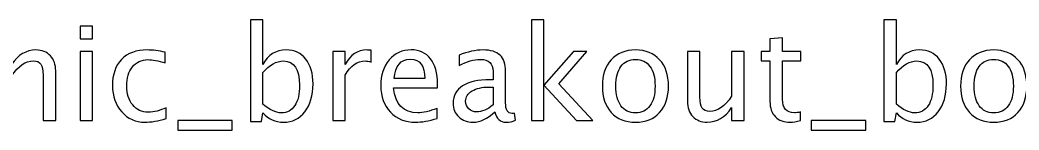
# Model space of a CAD drawing. Header units: centimetres. Extents: x -67 to 67, y -62 to 59.
# Drawn here: x -35.31 to -25.61, y 49.08 to 50.15 of the extents above; entities that cross this region are included whole.
import ezdxf

# ---------------------------------------------------------------- set-up
doc = ezdxf.new("R2010")
doc.units = ezdxf.units.CM
doc.header["$MEASUREMENT"] = 0
doc.layers.add('Layer 1', color=7, linetype='Continuous')

msp = doc.modelspace()

# ---------------------------------------------------------------- linework, layer by layer
at = {"layer": 'Layer 1'}
for points, knots in [([(-33.07446, 49.16282), (-33.07446, 49.16282), (-33.07446, 50.14961), (-33.07446, 50.14961), (-33.07446, 50.14961), (-33.07446, 50.14961), (-32.95254, 50.14961), (-32.95254, 50.14961), (-32.95254, 50.14961), (-32.95254, 50.14961), (-32.95254, 49.71633), (-32.95254, 49.71633), (-32.95254, 49.71633), (-32.90259, 49.81052), (-32.82744, 49.85751), (-32.72733, 49.85751), (-32.72733, 49.85751), (-32.64626, 49.85751), (-32.58255, 49.82809), (-32.53598, 49.76903), (-32.53598, 49.76903), (-32.48941, 49.70998), (-32.46613, 49.62933), (-32.46613, 49.5271), (-32.46613, 49.5271), (-32.46613, 49.41576), (-32.49259, 49.3258), (-32.54529, 49.25765), (-32.54529, 49.25765), (-32.598, 49.18928), (-32.66742, 49.1552), (-32.75336, 49.1552), (-32.75336, 49.1552), (-32.83316, 49.1552), (-32.89962, 49.18568), (-32.95254, 49.24685), (-32.95254, 49.24685), (-32.95254, 49.24685), (-32.96736, 49.16282), (-32.96736, 49.16282), (-32.96736, 49.16282), (-32.96736, 49.16282), (-33.07446, 49.16282), (-33.07446, 49.16282)], [0, 0, 0, 0, 0.0833333, 0.0833333, 0.0833333, 0.0833333, 0.1666667, 0.1666667, 0.1666667, 0.1666667, 0.25, 0.25, 0.25, 0.25, 0.3333333, 0.3333333, 0.3333333, 0.3333333, 0.4166667, 0.4166667, 0.4166667, 0.4166667, 0.5, 0.5, 0.5, 0.5, 0.5833333, 0.5833333, 0.5833333, 0.5833333, 0.6666667, 0.6666667, 0.6666667, 0.6666667, 0.75, 0.75, 0.75, 0.75, 0.8333333, 0.8333333, 0.8333333, 0.8333333, 1, 1, 1, 1]), ([(-30.34672, 49.17044), (-30.34672, 49.17044), (-30.34672, 50.14961), (-30.34672, 50.14961), (-30.34672, 50.14961), (-30.34672, 50.14961), (-30.2248, 50.14961), (-30.2248, 50.14961), (-30.2248, 50.14961), (-30.2248, 50.14961), (-30.2248, 49.51694), (-30.2248, 49.51694), (-30.2248, 49.51694), (-30.2248, 49.51694), (-29.93905, 49.84354), (-29.93905, 49.84354), (-29.93905, 49.84354), (-29.93905, 49.84354), (-29.80739, 49.84354), (-29.80739, 49.84354), (-29.80739, 49.84354), (-29.80739, 49.84354), (-30.08044, 49.52943), (-30.08044, 49.52943), (-30.08044, 49.52943), (-30.08044, 49.52943), (-29.75024, 49.17044), (-29.75024, 49.17044), (-29.75024, 49.17044), (-29.75024, 49.17044), (-29.9073, 49.17044), (-29.9073, 49.17044), (-29.9073, 49.17044), (-29.9073, 49.17044), (-30.2248, 49.51567), (-30.2248, 49.51567), (-30.2248, 49.51567), (-30.2248, 49.51567), (-30.2248, 49.17044), (-30.2248, 49.17044), (-30.2248, 49.17044), (-30.2248, 49.17044), (-30.34672, 49.17044), (-30.34672, 49.17044)], [0, 0, 0, 0, 0.0833333, 0.0833333, 0.0833333, 0.0833333, 0.1666667, 0.1666667, 0.1666667, 0.1666667, 0.25, 0.25, 0.25, 0.25, 0.3333333, 0.3333333, 0.3333333, 0.3333333, 0.4166667, 0.4166667, 0.4166667, 0.4166667, 0.5, 0.5, 0.5, 0.5, 0.5833333, 0.5833333, 0.5833333, 0.5833333, 0.6666667, 0.6666667, 0.6666667, 0.6666667, 0.75, 0.75, 0.75, 0.75, 0.8333333, 0.8333333, 0.8333333, 0.8333333, 1, 1, 1, 1]), ([(-26.92597, 49.16282), (-26.92597, 49.16282), (-26.92597, 50.14961), (-26.92597, 50.14961), (-26.92597, 50.14961), (-26.92597, 50.14961), (-26.80405, 50.14961), (-26.80405, 50.14961), (-26.80405, 50.14961), (-26.80405, 50.14961), (-26.80405, 49.71633), (-26.80405, 49.71633), (-26.80405, 49.71633), (-26.7541, 49.81052), (-26.67895, 49.85751), (-26.57884, 49.85751), (-26.57884, 49.85751), (-26.49777, 49.85751), (-26.43406, 49.82809), (-26.38749, 49.76903), (-26.38749, 49.76903), (-26.34092, 49.70998), (-26.31764, 49.62933), (-26.31764, 49.5271), (-26.31764, 49.5271), (-26.31764, 49.41576), (-26.3441, 49.3258), (-26.3968, 49.25765), (-26.3968, 49.25765), (-26.44951, 49.18928), (-26.51893, 49.1552), (-26.60487, 49.1552), (-26.60487, 49.1552), (-26.68467, 49.1552), (-26.75113, 49.18568), (-26.80405, 49.24685), (-26.80405, 49.24685), (-26.80405, 49.24685), (-26.81887, 49.16282), (-26.81887, 49.16282), (-26.81887, 49.16282), (-26.81887, 49.16282), (-26.92597, 49.16282), (-26.92597, 49.16282)], [0, 0, 0, 0, 0.0833333, 0.0833333, 0.0833333, 0.0833333, 0.1666667, 0.1666667, 0.1666667, 0.1666667, 0.25, 0.25, 0.25, 0.25, 0.3333333, 0.3333333, 0.3333333, 0.3333333, 0.4166667, 0.4166667, 0.4166667, 0.4166667, 0.5, 0.5, 0.5, 0.5, 0.5833333, 0.5833333, 0.5833333, 0.5833333, 0.6666667, 0.6666667, 0.6666667, 0.6666667, 0.75, 0.75, 0.75, 0.75, 0.8333333, 0.8333333, 0.8333333, 0.8333333, 1, 1, 1, 1]), ([(-34.72694, 49.96673), (-34.72694, 49.96673), (-34.72694, 50.08865), (-34.72694, 50.08865), (-34.72694, 50.08865), (-34.72694, 50.08865), (-34.60502, 50.08865), (-34.60502, 50.08865), (-34.60502, 50.08865), (-34.60502, 50.08865), (-34.60502, 49.96673), (-34.60502, 49.96673), (-34.60502, 49.96673), (-34.60502, 49.96673), (-34.72694, 49.96673), (-34.72694, 49.96673)], [0, 0, 0, 0, 0.2, 0.2, 0.2, 0.2, 0.4, 0.4, 0.4, 0.4, 0.6, 0.6, 0.6, 0.6, 1, 1, 1, 1]), ([(-27.73496, 49.17065), (-27.77264, 49.16028), (-27.80544, 49.1552), (-27.83317, 49.1552), (-27.83317, 49.1552), (-27.8954, 49.1552), (-27.94387, 49.17298), (-27.97859, 49.20854), (-27.97859, 49.20854), (-28.01351, 49.2441), (-28.03087, 49.29342), (-28.03087, 49.35671), (-28.03087, 49.35671), (-28.03087, 49.35671), (-28.03087, 49.7521), (-28.03087, 49.7521), (-28.03087, 49.7521), (-28.03087, 49.7521), (-28.11511, 49.7521), (-28.11511, 49.7521), (-28.11511, 49.7521), (-28.11511, 49.7521), (-28.11511, 49.84354), (-28.11511, 49.84354), (-28.11511, 49.84354), (-28.11511, 49.84354), (-28.03087, 49.84354), (-28.03087, 49.84354), (-28.03087, 49.84354), (-28.03087, 49.84354), (-28.03087, 49.96525), (-28.03087, 49.96525), (-28.03087, 49.96525), (-28.03087, 49.96525), (-27.90895, 49.97689), (-27.90895, 49.97689), (-27.90895, 49.97689), (-27.90895, 49.97689), (-27.90895, 49.84354), (-27.90895, 49.84354), (-27.90895, 49.84354), (-27.90895, 49.84354), (-27.73242, 49.84354), (-27.73242, 49.84354), (-27.73242, 49.84354), (-27.73242, 49.84354), (-27.73242, 49.7521), (-27.73242, 49.7521), (-27.73242, 49.7521), (-27.73242, 49.7521), (-27.90895, 49.7521), (-27.90895, 49.7521), (-27.90895, 49.7521), (-27.90895, 49.7521), (-27.90895, 49.37872), (-27.90895, 49.37872), (-27.90895, 49.37872), (-27.90895, 49.29067), (-27.87064, 49.24664), (-27.79423, 49.24664), (-27.79423, 49.24664), (-27.77793, 49.24664), (-27.75824, 49.24939), (-27.73496, 49.25468), (-27.73496, 49.25468), (-27.73496, 49.25468), (-27.73496, 49.17065), (-27.73496, 49.17065)], [0, 0, 0, 0, 0.0555556, 0.0555556, 0.0555556, 0.0555556, 0.1111111, 0.1111111, 0.1111111, 0.1111111, 0.1666667, 0.1666667, 0.1666667, 0.1666667, 0.2222222, 0.2222222, 0.2222222, 0.2222222, 0.2777778, 0.2777778, 0.2777778, 0.2777778, 0.3333333, 0.3333333, 0.3333333, 0.3333333, 0.3888889, 0.3888889, 0.3888889, 0.3888889, 0.4444444, 0.4444444, 0.4444444, 0.4444444, 0.5, 0.5, 0.5, 0.5, 0.5555556, 0.5555556, 0.5555556, 0.5555556, 0.6111111, 0.6111111, 0.6111111, 0.6111111, 0.6666667, 0.6666667, 0.6666667, 0.6666667, 0.7222222, 0.7222222, 0.7222222, 0.7222222, 0.7777778, 0.7777778, 0.7777778, 0.7777778, 0.8333333, 0.8333333, 0.8333333, 0.8333333, 0.8888889, 0.8888889, 0.8888889, 0.8888889, 1, 1, 1, 1]), ([(-35.51519, 49.17044), (-35.51519, 49.17044), (-35.51519, 49.84354), (-35.51519, 49.84354), (-35.51519, 49.84354), (-35.51519, 49.84354), (-35.39327, 49.84354), (-35.39327, 49.84354), (-35.39327, 49.84354), (-35.39327, 49.84354), (-35.39327, 49.71633), (-35.39327, 49.71633), (-35.39327, 49.71633), (-35.32871, 49.81052), (-35.24955, 49.85751), (-35.15599, 49.85751), (-35.15599, 49.85751), (-35.09715, 49.85751), (-35.05037, 49.8391), (-35.01587, 49.80205), (-35.01587, 49.80205), (-34.98137, 49.76522), (-34.96401, 49.71548), (-34.96401, 49.65325), (-34.96401, 49.65325), (-34.96401, 49.65325), (-34.96401, 49.17044), (-34.96401, 49.17044), (-34.96401, 49.17044), (-34.96401, 49.17044), (-35.08593, 49.17044), (-35.08593, 49.17044), (-35.08593, 49.17044), (-35.08593, 49.17044), (-35.08593, 49.61346), (-35.08593, 49.61346), (-35.08593, 49.61346), (-35.08593, 49.66341), (-35.09334, 49.69897), (-35.10794, 49.72014), (-35.10794, 49.72014), (-35.12276, 49.74152), (-35.1471, 49.7521), (-35.18118, 49.7521), (-35.18118, 49.7521), (-35.25611, 49.7521), (-35.32681, 49.70321), (-35.39327, 49.60542), (-35.39327, 49.60542), (-35.39327, 49.60542), (-35.39327, 49.17044), (-35.39327, 49.17044), (-35.39327, 49.17044), (-35.39327, 49.17044), (-35.51519, 49.17044), (-35.51519, 49.17044)], [0, 0, 0, 0, 0.0666667, 0.0666667, 0.0666667, 0.0666667, 0.1333333, 0.1333333, 0.1333333, 0.1333333, 0.2, 0.2, 0.2, 0.2, 0.2666667, 0.2666667, 0.2666667, 0.2666667, 0.3333333, 0.3333333, 0.3333333, 0.3333333, 0.4, 0.4, 0.4, 0.4, 0.4666667, 0.4666667, 0.4666667, 0.4666667, 0.5333333, 0.5333333, 0.5333333, 0.5333333, 0.6, 0.6, 0.6, 0.6, 0.6666667, 0.6666667, 0.6666667, 0.6666667, 0.7333333, 0.7333333, 0.7333333, 0.7333333, 0.8, 0.8, 0.8, 0.8, 0.8666667, 0.8666667, 0.8666667, 0.8666667, 1, 1, 1, 1]), ([(-33.89255, 49.19076), (-33.9715, 49.16705), (-34.03966, 49.1552), (-34.09702, 49.1552), (-34.09702, 49.1552), (-34.18804, 49.1552), (-34.26339, 49.18886), (-34.32329, 49.25595), (-34.32329, 49.25595), (-34.38319, 49.32326), (-34.41325, 49.40814), (-34.41325, 49.51038), (-34.41325, 49.51038), (-34.41325, 49.6196), (-34.38362, 49.7049), (-34.32435, 49.76586), (-34.32435, 49.76586), (-34.26508, 49.82703), (-34.18232, 49.85751), (-34.07606, 49.85751), (-34.07606, 49.85751), (-34.02378, 49.85751), (-33.96494, 49.85031), (-33.90017, 49.83592), (-33.90017, 49.83592), (-33.90017, 49.83592), (-33.90017, 49.73305), (-33.90017, 49.73305), (-33.90017, 49.73305), (-33.96896, 49.75337), (-34.02505, 49.76353), (-34.06823, 49.76353), (-34.06823, 49.76353), (-34.13089, 49.76353), (-34.18105, 49.74004), (-34.21852, 49.69326), (-34.21852, 49.69326), (-34.25598, 49.64648), (-34.27482, 49.58404), (-34.27482, 49.50614), (-34.27482, 49.50614), (-34.27482, 49.43058), (-34.25535, 49.36962), (-34.21661, 49.32284), (-34.21661, 49.32284), (-34.17788, 49.27627), (-34.12729, 49.25299), (-34.06442, 49.25299), (-34.06442, 49.25299), (-34.00875, 49.25299), (-33.9516, 49.26738), (-33.89255, 49.29617), (-33.89255, 49.29617), (-33.89255, 49.29617), (-33.89255, 49.19076), (-33.89255, 49.19076)], [0, 0, 0, 0, 0.0666667, 0.0666667, 0.0666667, 0.0666667, 0.1333333, 0.1333333, 0.1333333, 0.1333333, 0.2, 0.2, 0.2, 0.2, 0.2666667, 0.2666667, 0.2666667, 0.2666667, 0.3333333, 0.3333333, 0.3333333, 0.3333333, 0.4, 0.4, 0.4, 0.4, 0.4666667, 0.4666667, 0.4666667, 0.4666667, 0.5333333, 0.5333333, 0.5333333, 0.5333333, 0.6, 0.6, 0.6, 0.6, 0.6666667, 0.6666667, 0.6666667, 0.6666667, 0.7333333, 0.7333333, 0.7333333, 0.7333333, 0.8, 0.8, 0.8, 0.8, 0.8666667, 0.8666667, 0.8666667, 0.8666667, 1, 1, 1, 1]), ([(-32.27521, 49.17044), (-32.27521, 49.17044), (-32.27521, 49.84354), (-32.27521, 49.84354), (-32.27521, 49.84354), (-32.27521, 49.84354), (-32.15329, 49.84354), (-32.15329, 49.84354), (-32.15329, 49.84354), (-32.15329, 49.84354), (-32.15329, 49.71633), (-32.15329, 49.71633), (-32.15329, 49.71633), (-32.10482, 49.81052), (-32.03454, 49.85751), (-31.94226, 49.85751), (-31.94226, 49.85751), (-31.92977, 49.85751), (-31.91665, 49.85645), (-31.9031, 49.85434), (-31.9031, 49.85434), (-31.9031, 49.85434), (-31.9031, 49.74025), (-31.9031, 49.74025), (-31.9031, 49.74025), (-31.92427, 49.74723), (-31.94289, 49.75083), (-31.95898, 49.75083), (-31.95898, 49.75083), (-32.03645, 49.75083), (-32.10122, 49.70511), (-32.15329, 49.61346), (-32.15329, 49.61346), (-32.15329, 49.61346), (-32.15329, 49.17044), (-32.15329, 49.17044), (-32.15329, 49.17044), (-32.15329, 49.17044), (-32.27521, 49.17044), (-32.27521, 49.17044)], [0, 0, 0, 0, 0.0909091, 0.0909091, 0.0909091, 0.0909091, 0.1818182, 0.1818182, 0.1818182, 0.1818182, 0.2727273, 0.2727273, 0.2727273, 0.2727273, 0.3636364, 0.3636364, 0.3636364, 0.3636364, 0.4545455, 0.4545455, 0.4545455, 0.4545455, 0.5454545, 0.5454545, 0.5454545, 0.5454545, 0.6363636, 0.6363636, 0.6363636, 0.6363636, 0.7272727, 0.7272727, 0.7272727, 0.7272727, 0.8181818, 0.8181818, 0.8181818, 0.8181818, 1, 1, 1, 1]), ([(-31.26154, 49.19203), (-31.34345, 49.16748), (-31.41352, 49.1552), (-31.47194, 49.1552), (-31.47194, 49.1552), (-31.57163, 49.1552), (-31.6527, 49.18822), (-31.71514, 49.25405), (-31.71514, 49.25405), (-31.77758, 49.31988), (-31.80891, 49.40518), (-31.80891, 49.51017), (-31.80891, 49.51017), (-31.80891, 49.61198), (-31.78139, 49.69559), (-31.72615, 49.76099), (-31.72615, 49.76099), (-31.6709, 49.82618), (-31.60021, 49.85878), (-31.51406, 49.85878), (-31.51406, 49.85878), (-31.43257, 49.85878), (-31.36949, 49.82978), (-31.32504, 49.77179), (-31.32504, 49.77179), (-31.28059, 49.71379), (-31.25836, 49.63166), (-31.25836, 49.52519), (-31.25836, 49.52519), (-31.25836, 49.52519), (-31.259, 49.48794), (-31.259, 49.48794), (-31.259, 49.48794), (-31.259, 49.48794), (-31.68445, 49.48794), (-31.68445, 49.48794), (-31.68445, 49.48794), (-31.66667, 49.32707), (-31.58814, 49.24664), (-31.44908, 49.24664), (-31.44908, 49.24664), (-31.39806, 49.24664), (-31.33562, 49.26103), (-31.26154, 49.28982), (-31.26154, 49.28982), (-31.26154, 49.28982), (-31.26154, 49.19203), (-31.26154, 49.19203)], [0, 0, 0, 0, 0.0769231, 0.0769231, 0.0769231, 0.0769231, 0.1538462, 0.1538462, 0.1538462, 0.1538462, 0.2307692, 0.2307692, 0.2307692, 0.2307692, 0.3076923, 0.3076923, 0.3076923, 0.3076923, 0.3846154, 0.3846154, 0.3846154, 0.3846154, 0.4615385, 0.4615385, 0.4615385, 0.4615385, 0.5384615, 0.5384615, 0.5384615, 0.5384615, 0.6153846, 0.6153846, 0.6153846, 0.6153846, 0.6923077, 0.6923077, 0.6923077, 0.6923077, 0.7692308, 0.7692308, 0.7692308, 0.7692308, 0.8461538, 0.8461538, 0.8461538, 0.8461538, 1, 1, 1, 1]), ([(-30.70105, 49.25617), (-30.77428, 49.18886), (-30.84477, 49.1552), (-30.9125, 49.1552), (-30.9125, 49.1552), (-30.96817, 49.1552), (-31.01453, 49.17256), (-31.05114, 49.20748), (-31.05114, 49.20748), (-31.08797, 49.24241), (-31.10639, 49.28643), (-31.10639, 49.33956), (-31.10639, 49.33956), (-31.10639, 49.41301), (-31.07549, 49.46953), (-31.01368, 49.5089), (-31.01368, 49.5089), (-30.95187, 49.54827), (-30.86318, 49.56795), (-30.74761, 49.56795), (-30.74761, 49.56795), (-30.74761, 49.56795), (-30.71904, 49.56795), (-30.71904, 49.56795), (-30.71904, 49.56795), (-30.71904, 49.56795), (-30.71904, 49.64902), (-30.71904, 49.64902), (-30.71904, 49.64902), (-30.71904, 49.72712), (-30.75968, 49.76607), (-30.84117, 49.76607), (-30.84117, 49.76607), (-30.90425, 49.76607), (-30.97325, 49.74617), (-31.04797, 49.70638), (-31.04797, 49.70638), (-31.04797, 49.70638), (-31.04797, 49.80671), (-31.04797, 49.80671), (-31.04797, 49.80671), (-30.96584, 49.84058), (-30.88837, 49.85751), (-30.81577, 49.85751), (-30.81577, 49.85751), (-30.74105, 49.85751), (-30.68581, 49.84058), (-30.65046, 49.8065), (-30.65046, 49.8065), (-30.6149, 49.77242), (-30.59712, 49.71993), (-30.59712, 49.64902), (-30.59712, 49.64902), (-30.59712, 49.64902), (-30.59712, 49.34485), (-30.59712, 49.34485), (-30.59712, 49.34485), (-30.59712, 49.27522), (-30.57574, 49.24029), (-30.53277, 49.24029), (-30.53277, 49.24029), (-30.52748, 49.24029), (-30.51965, 49.24114), (-30.50928, 49.24283), (-30.50928, 49.24283), (-30.50928, 49.24283), (-30.5006, 49.1751), (-30.5006, 49.1751), (-30.5006, 49.1751), (-30.52833, 49.16176), (-30.55881, 49.1552), (-30.59225, 49.1552), (-30.59225, 49.1552), (-30.64919, 49.1552), (-30.68538, 49.18886), (-30.70105, 49.25617)], [0, 0, 0, 0, 0.05, 0.05, 0.05, 0.05, 0.1, 0.1, 0.1, 0.1, 0.15, 0.15, 0.15, 0.15, 0.2, 0.2, 0.2, 0.2, 0.25, 0.25, 0.25, 0.25, 0.3, 0.3, 0.3, 0.3, 0.35, 0.35, 0.35, 0.35, 0.4, 0.4, 0.4, 0.4, 0.45, 0.45, 0.45, 0.45, 0.5, 0.5, 0.5, 0.5, 0.55, 0.55, 0.55, 0.55, 0.6, 0.6, 0.6, 0.6, 0.65, 0.65, 0.65, 0.65, 0.7, 0.7, 0.7, 0.7, 0.75, 0.75, 0.75, 0.75, 0.8, 0.8, 0.8, 0.8, 0.85, 0.85, 0.85, 0.85, 0.9, 0.9, 0.9, 0.9, 1, 1, 1, 1]), ([(-29.33643, 49.1552), (-29.43528, 49.1552), (-29.51359, 49.18674), (-29.57117, 49.24982), (-29.57117, 49.24982), (-29.62895, 49.31289), (-29.65774, 49.39862), (-29.65774, 49.50678), (-29.65774, 49.50678), (-29.65774, 49.61473), (-29.62895, 49.70024), (-29.57117, 49.76311), (-29.57117, 49.76311), (-29.51359, 49.82597), (-29.43528, 49.85751), (-29.33643, 49.85751), (-29.33643, 49.85751), (-29.23758, 49.85751), (-29.15926, 49.82597), (-29.10169, 49.76311), (-29.10169, 49.76311), (-29.04391, 49.70024), (-29.01512, 49.61473), (-29.01512, 49.50678), (-29.01512, 49.50678), (-29.01512, 49.39862), (-29.04391, 49.31289), (-29.10169, 49.24982), (-29.10169, 49.24982), (-29.15926, 49.18674), (-29.23758, 49.1552), (-29.33643, 49.1552)], [0, 0, 0, 0, 0.1111111, 0.1111111, 0.1111111, 0.1111111, 0.2222222, 0.2222222, 0.2222222, 0.2222222, 0.3333333, 0.3333333, 0.3333333, 0.3333333, 0.4444444, 0.4444444, 0.4444444, 0.4444444, 0.5555556, 0.5555556, 0.5555556, 0.5555556, 0.6666667, 0.6666667, 0.6666667, 0.6666667, 0.7777778, 0.7777778, 0.7777778, 0.7777778, 1, 1, 1, 1]), ([(-25.85875, 49.1552), (-25.9576, 49.1552), (-26.03591, 49.18674), (-26.09349, 49.24982), (-26.09349, 49.24982), (-26.15127, 49.31289), (-26.18006, 49.39862), (-26.18006, 49.50678), (-26.18006, 49.50678), (-26.18006, 49.61473), (-26.15127, 49.70024), (-26.09349, 49.76311), (-26.09349, 49.76311), (-26.03591, 49.82597), (-25.9576, 49.85751), (-25.85875, 49.85751), (-25.85875, 49.85751), (-25.7599, 49.85751), (-25.68158, 49.82597), (-25.62401, 49.76311), (-25.62401, 49.76311), (-25.56623, 49.70024), (-25.53744, 49.61473), (-25.53744, 49.50678), (-25.53744, 49.50678), (-25.53744, 49.39862), (-25.56623, 49.31289), (-25.62401, 49.24982), (-25.62401, 49.24982), (-25.68158, 49.18674), (-25.7599, 49.1552), (-25.85875, 49.1552)], [0, 0, 0, 0, 0.1111111, 0.1111111, 0.1111111, 0.1111111, 0.2222222, 0.2222222, 0.2222222, 0.2222222, 0.3333333, 0.3333333, 0.3333333, 0.3333333, 0.4444444, 0.4444444, 0.4444444, 0.4444444, 0.5555556, 0.5555556, 0.5555556, 0.5555556, 0.6666667, 0.6666667, 0.6666667, 0.6666667, 0.7777778, 0.7777778, 0.7777778, 0.7777778, 1, 1, 1, 1]), ([(-34.72694, 49.17044), (-34.72694, 49.17044), (-34.72694, 49.84354), (-34.72694, 49.84354), (-34.72694, 49.84354), (-34.72694, 49.84354), (-34.60502, 49.84354), (-34.60502, 49.84354), (-34.60502, 49.84354), (-34.60502, 49.84354), (-34.60502, 49.17044), (-34.60502, 49.17044), (-34.60502, 49.17044), (-34.60502, 49.17044), (-34.72694, 49.17044), (-34.72694, 49.17044)], [0, 0, 0, 0, 0.2, 0.2, 0.2, 0.2, 0.4, 0.4, 0.4, 0.4, 0.6, 0.6, 0.6, 0.6, 1, 1, 1, 1]), ([(-32.95254, 49.33088), (-32.88967, 49.27479), (-32.82977, 49.24664), (-32.77283, 49.24664), (-32.77283, 49.24664), (-32.71674, 49.24664), (-32.67335, 49.27014), (-32.64287, 49.31691), (-32.64287, 49.31691), (-32.61218, 49.36369), (-32.59694, 49.42952), (-32.59694, 49.51461), (-32.59694, 49.51461), (-32.59694, 49.67209), (-32.64901, 49.75083), (-32.75315, 49.75083), (-32.75315, 49.75083), (-32.82131, 49.75083), (-32.88777, 49.714), (-32.95254, 49.64013), (-32.95254, 49.64013), (-32.95254, 49.64013), (-32.95254, 49.33088), (-32.95254, 49.33088)], [0, 0, 0, 0, 0.1428571, 0.1428571, 0.1428571, 0.1428571, 0.2857143, 0.2857143, 0.2857143, 0.2857143, 0.4285714, 0.4285714, 0.4285714, 0.4285714, 0.5714286, 0.5714286, 0.5714286, 0.5714286, 0.7142857, 0.7142857, 0.7142857, 0.7142857, 1, 1, 1, 1]), ([(-31.6781, 49.57938), (-31.6781, 49.57938), (-31.38092, 49.57938), (-31.38092, 49.57938), (-31.38092, 49.57938), (-31.38092, 49.70469), (-31.4277, 49.76734), (-31.52104, 49.76734), (-31.52104, 49.76734), (-31.61502, 49.76734), (-31.6673, 49.70469), (-31.6781, 49.57938)], [0, 0, 0, 0, 0.25, 0.25, 0.25, 0.25, 0.5, 0.5, 0.5, 0.5, 1, 1, 1, 1]), ([(-29.33664, 49.24664), (-29.27632, 49.24664), (-29.22933, 49.26929), (-29.19588, 49.3148), (-29.19588, 49.3148), (-29.16265, 49.36009), (-29.14593, 49.42423), (-29.14593, 49.50678), (-29.14593, 49.50678), (-29.14593, 49.58912), (-29.16265, 49.65304), (-29.19588, 49.69834), (-29.19588, 49.69834), (-29.22933, 49.74342), (-29.27632, 49.76607), (-29.33664, 49.76607), (-29.33664, 49.76607), (-29.39718, 49.76607), (-29.44417, 49.74342), (-29.47719, 49.69834), (-29.47719, 49.69834), (-29.51042, 49.65304), (-29.52693, 49.58912), (-29.52693, 49.50678), (-29.52693, 49.50678), (-29.52693, 49.42423), (-29.51042, 49.36009), (-29.47719, 49.3148), (-29.47719, 49.3148), (-29.44417, 49.26929), (-29.39718, 49.24664), (-29.33664, 49.24664)], [0, 0, 0, 0, 0.1111111, 0.1111111, 0.1111111, 0.1111111, 0.2222222, 0.2222222, 0.2222222, 0.2222222, 0.3333333, 0.3333333, 0.3333333, 0.3333333, 0.4444444, 0.4444444, 0.4444444, 0.4444444, 0.5555556, 0.5555556, 0.5555556, 0.5555556, 0.6666667, 0.6666667, 0.6666667, 0.6666667, 0.7777778, 0.7777778, 0.7777778, 0.7777778, 1, 1, 1, 1]), ([(-28.40256, 49.17044), (-28.40256, 49.17044), (-28.40256, 49.29702), (-28.40256, 49.29702), (-28.40256, 49.29702), (-28.46754, 49.2024), (-28.54649, 49.1552), (-28.6392, 49.1552), (-28.6392, 49.1552), (-28.69805, 49.1552), (-28.74482, 49.17362), (-28.77954, 49.21066), (-28.77954, 49.21066), (-28.81446, 49.2477), (-28.83182, 49.29744), (-28.83182, 49.36031), (-28.83182, 49.36031), (-28.83182, 49.36031), (-28.83182, 49.84354), (-28.83182, 49.84354), (-28.83182, 49.84354), (-28.83182, 49.84354), (-28.7099, 49.84354), (-28.7099, 49.84354), (-28.7099, 49.84354), (-28.7099, 49.84354), (-28.7099, 49.4001), (-28.7099, 49.4001), (-28.7099, 49.4001), (-28.7099, 49.34951), (-28.70249, 49.31374), (-28.68789, 49.29257), (-28.68789, 49.29257), (-28.67307, 49.27119), (-28.64852, 49.26061), (-28.61401, 49.26061), (-28.61401, 49.26061), (-28.53951, 49.26061), (-28.46881, 49.30951), (-28.40256, 49.40751), (-28.40256, 49.40751), (-28.40256, 49.40751), (-28.40256, 49.84354), (-28.40256, 49.84354), (-28.40256, 49.84354), (-28.40256, 49.84354), (-28.28064, 49.84354), (-28.28064, 49.84354), (-28.28064, 49.84354), (-28.28064, 49.84354), (-28.28064, 49.17044), (-28.28064, 49.17044), (-28.28064, 49.17044), (-28.28064, 49.17044), (-28.40256, 49.17044), (-28.40256, 49.17044)], [0, 0, 0, 0, 0.0666667, 0.0666667, 0.0666667, 0.0666667, 0.1333333, 0.1333333, 0.1333333, 0.1333333, 0.2, 0.2, 0.2, 0.2, 0.2666667, 0.2666667, 0.2666667, 0.2666667, 0.3333333, 0.3333333, 0.3333333, 0.3333333, 0.4, 0.4, 0.4, 0.4, 0.4666667, 0.4666667, 0.4666667, 0.4666667, 0.5333333, 0.5333333, 0.5333333, 0.5333333, 0.6, 0.6, 0.6, 0.6, 0.6666667, 0.6666667, 0.6666667, 0.6666667, 0.7333333, 0.7333333, 0.7333333, 0.7333333, 0.8, 0.8, 0.8, 0.8, 0.8666667, 0.8666667, 0.8666667, 0.8666667, 1, 1, 1, 1]), ([(-26.80405, 49.33088), (-26.74118, 49.27479), (-26.68128, 49.24664), (-26.62434, 49.24664), (-26.62434, 49.24664), (-26.56825, 49.24664), (-26.52486, 49.27014), (-26.49438, 49.31691), (-26.49438, 49.31691), (-26.46369, 49.36369), (-26.44845, 49.42952), (-26.44845, 49.51461), (-26.44845, 49.51461), (-26.44845, 49.67209), (-26.50052, 49.75083), (-26.60466, 49.75083), (-26.60466, 49.75083), (-26.67282, 49.75083), (-26.73928, 49.714), (-26.80405, 49.64013), (-26.80405, 49.64013), (-26.80405, 49.64013), (-26.80405, 49.33088), (-26.80405, 49.33088)], [0, 0, 0, 0, 0.1428571, 0.1428571, 0.1428571, 0.1428571, 0.2857143, 0.2857143, 0.2857143, 0.2857143, 0.4285714, 0.4285714, 0.4285714, 0.4285714, 0.5714286, 0.5714286, 0.5714286, 0.5714286, 0.7142857, 0.7142857, 0.7142857, 0.7142857, 1, 1, 1, 1]), ([(-25.85896, 49.24664), (-25.79864, 49.24664), (-25.75165, 49.26929), (-25.7182, 49.3148), (-25.7182, 49.3148), (-25.68497, 49.36009), (-25.66825, 49.42423), (-25.66825, 49.50678), (-25.66825, 49.50678), (-25.66825, 49.58912), (-25.68497, 49.65304), (-25.7182, 49.69834), (-25.7182, 49.69834), (-25.75165, 49.74342), (-25.79864, 49.76607), (-25.85896, 49.76607), (-25.85896, 49.76607), (-25.9195, 49.76607), (-25.96649, 49.74342), (-25.99951, 49.69834), (-25.99951, 49.69834), (-26.03274, 49.65304), (-26.04925, 49.58912), (-26.04925, 49.50678), (-26.04925, 49.50678), (-26.04925, 49.42423), (-26.03274, 49.36009), (-25.99951, 49.3148), (-25.99951, 49.3148), (-25.96649, 49.26929), (-25.9195, 49.24664), (-25.85896, 49.24664)], [0, 0, 0, 0, 0.1111111, 0.1111111, 0.1111111, 0.1111111, 0.2222222, 0.2222222, 0.2222222, 0.2222222, 0.3333333, 0.3333333, 0.3333333, 0.3333333, 0.4444444, 0.4444444, 0.4444444, 0.4444444, 0.5555556, 0.5555556, 0.5555556, 0.5555556, 0.6666667, 0.6666667, 0.6666667, 0.6666667, 0.7777778, 0.7777778, 0.7777778, 0.7777778, 1, 1, 1, 1]), ([(-30.71904, 49.32263), (-30.71904, 49.32263), (-30.71904, 49.49556), (-30.71904, 49.49556), (-30.71904, 49.49556), (-30.71904, 49.49556), (-30.7582, 49.49683), (-30.7582, 49.49683), (-30.7582, 49.49683), (-30.82593, 49.49683), (-30.88054, 49.48434), (-30.92224, 49.45937), (-30.92224, 49.45937), (-30.96373, 49.43418), (-30.98447, 49.40095), (-30.98447, 49.35946), (-30.98447, 49.35946), (-30.98447, 49.33046), (-30.9741, 49.30591), (-30.95357, 49.2858), (-30.95357, 49.2858), (-30.93282, 49.26569), (-30.90763, 49.25553), (-30.87779, 49.25553), (-30.87779, 49.25553), (-30.82699, 49.25553), (-30.77407, 49.27797), (-30.71904, 49.32263)], [0, 0, 0, 0, 0.125, 0.125, 0.125, 0.125, 0.25, 0.25, 0.25, 0.25, 0.375, 0.375, 0.375, 0.375, 0.5, 0.5, 0.5, 0.5, 0.625, 0.625, 0.625, 0.625, 0.75, 0.75, 0.75, 0.75, 1, 1, 1, 1]), ([(-33.77804, 49.079), (-33.77804, 49.079), (-33.77804, 49.17044), (-33.77804, 49.17044), (-33.77804, 49.17044), (-33.77804, 49.17044), (-33.24972, 49.17044), (-33.24972, 49.17044), (-33.24972, 49.17044), (-33.24972, 49.17044), (-33.24972, 49.079), (-33.24972, 49.079), (-33.24972, 49.079), (-33.24972, 49.079), (-33.77804, 49.079), (-33.77804, 49.079)], [0, 0, 0, 0, 0.2, 0.2, 0.2, 0.2, 0.4, 0.4, 0.4, 0.4, 0.6, 0.6, 0.6, 0.6, 1, 1, 1, 1]), ([(-27.62955, 49.079), (-27.62955, 49.079), (-27.62955, 49.17044), (-27.62955, 49.17044), (-27.62955, 49.17044), (-27.62955, 49.17044), (-27.10123, 49.17044), (-27.10123, 49.17044), (-27.10123, 49.17044), (-27.10123, 49.17044), (-27.10123, 49.079), (-27.10123, 49.079), (-27.10123, 49.079), (-27.10123, 49.079), (-27.62955, 49.079), (-27.62955, 49.079)], [0, 0, 0, 0, 0.2, 0.2, 0.2, 0.2, 0.4, 0.4, 0.4, 0.4, 0.6, 0.6, 0.6, 0.6, 1, 1, 1, 1])]:
    msp.add_open_spline(points, degree=3, knots=knots, dxfattribs=at)

doc.saveas('drawing.dxf')
